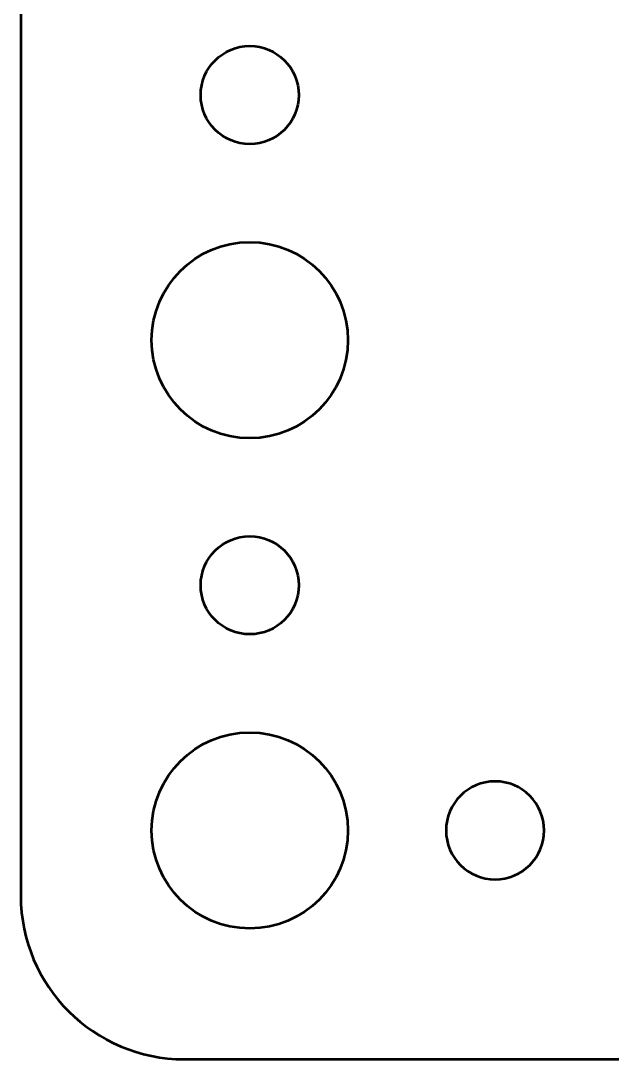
# Model space of a CAD drawing. Header units: centimetres. Extents: x -5.2 to 5.2, y -7.5 to 7.5.
# Drawn here: x -5.2 to -3.392, y -7.45 to -4.273 of the extents above; entities that cross this region are included whole.
import ezdxf

# ---------------------------------------------------------------- set-up
doc = ezdxf.new("R2010")
doc.units = ezdxf.units.CM
doc.header["$MEASUREMENT"] = 0
doc.layers.add('Layer 1', color=7, linetype='Continuous')

msp = doc.modelspace()

# ---------------------------------------------------------------- linework, layer by layer
at = {"layer": 'Layer 1', "lineweight": 53}
for centre, major_axis in [((-4.5, -4.5), (0, 0.15)), ((-4.49999, -5.25001), (0, 0.30001)), ((-4.5, -6), (0, 0.15)), ((-4.49999, -6.75001), (0, 0.30001))]:
    msp.add_ellipse(centre, major_axis=major_axis, ratio=1, dxfattribs=at)
for points, knots in [([(-5.2, -6.95), (-5.2, -6.95), (-5.2, 6.95), (-5.2, 6.95), (-5.2, 6.95), (-5.2, 7.22614), (-4.97614, 7.45), (-4.7, 7.45), (-4.7, 7.45), (-4.7, 7.45), (4.7, 7.45), (4.7, 7.45), (4.7, 7.45), (4.97614, 7.45), (5.2, 7.22614), (5.2, 6.95), (5.2, 6.95), (5.2, 6.95), (5.2, -6.95), (5.2, -6.95), (5.2, -6.95), (5.2, -7.22614), (4.97614, -7.45), (4.7, -7.45), (4.7, -7.45), (4.7, -7.45), (-4.7, -7.45), (-4.7, -7.45), (-4.7, -7.45), (-4.97614, -7.45), (-5.2, -7.22614), (-5.2, -6.95)], [0, 0, 0, 0, 0.1111111, 0.1111111, 0.1111111, 0.1111111, 0.2222222, 0.2222222, 0.2222222, 0.2222222, 0.3333333, 0.3333333, 0.3333333, 0.3333333, 0.4444444, 0.4444444, 0.4444444, 0.4444444, 0.5555556, 0.5555556, 0.5555556, 0.5555556, 0.6666667, 0.6666667, 0.6666667, 0.6666667, 0.7777778, 0.7777778, 0.7777778, 0.7777778, 1, 1, 1, 1]), ([(-3.9, -6.75), (-3.9, -6.66716), (-3.83284, -6.6), (-3.75, -6.6), (-3.75, -6.6), (-3.66716, -6.6), (-3.6, -6.66716), (-3.6, -6.75), (-3.6, -6.75), (-3.6, -6.83284), (-3.66716, -6.9), (-3.75, -6.9), (-3.75, -6.9), (-3.83284, -6.9), (-3.9, -6.83284), (-3.9, -6.75)], [0, 0, 0, 0, 0.2, 0.2, 0.2, 0.2, 0.4, 0.4, 0.4, 0.4, 0.6, 0.6, 0.6, 0.6, 1, 1, 1, 1])]:
    msp.add_open_spline(points, degree=3, knots=knots, dxfattribs=at)

doc.saveas('drawing.dxf')
